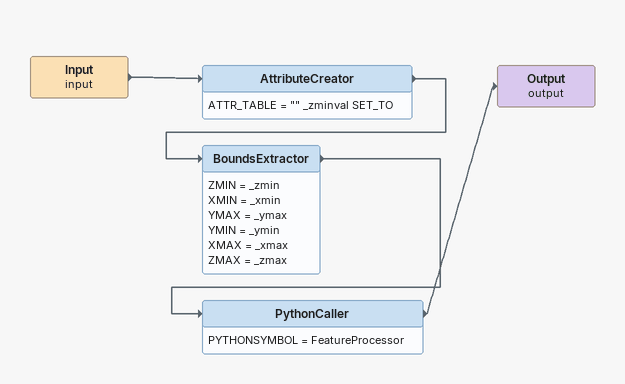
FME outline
Input (input)
    -> AttributeCreator
AttributeCreator
    ATTR_TABLE = "" _zminval SET_TO
    -> BoundsExtractor
BoundsExtractor
    ZMIN = _zmin
    XMIN = _xmin
    YMAX = _ymax
    YMIN = _ymin
    XMAX = _xmax
    ZMAX = _zmax
    -> PythonCaller
PythonCaller
    PYTHONSYMBOL = FeatureProcessor
    -> Output (output)
Output (output)
